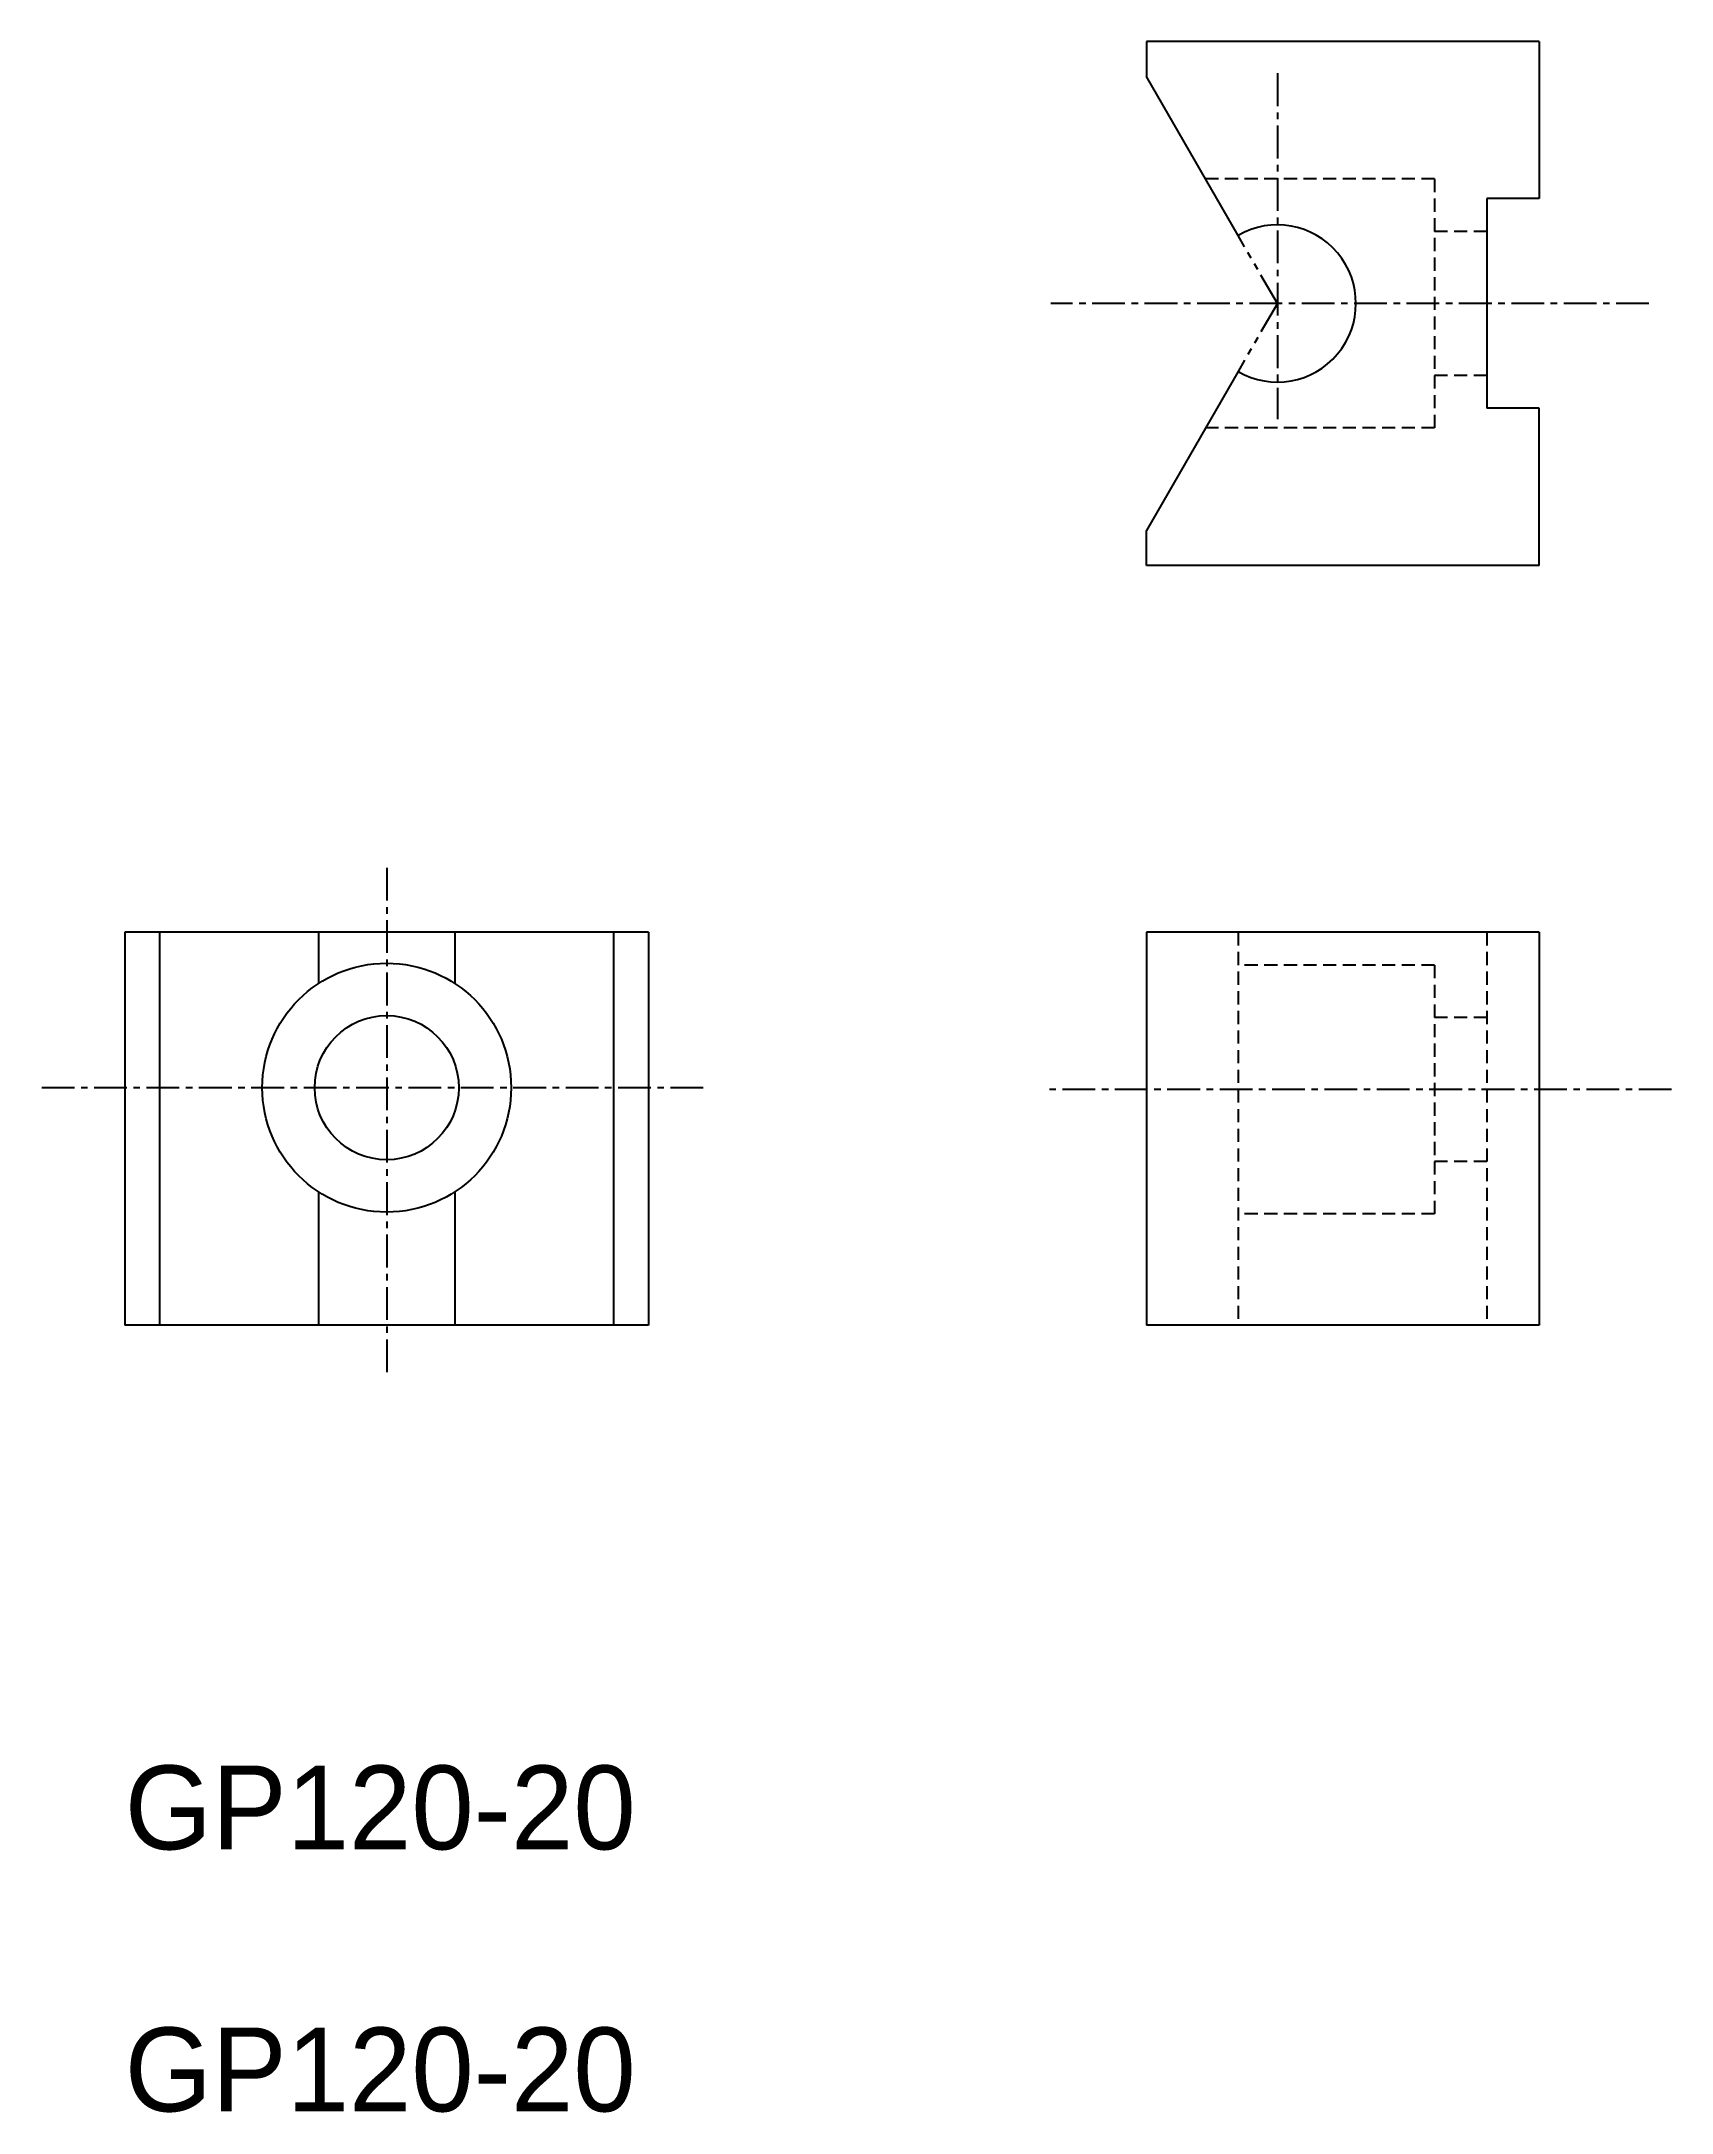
# Model space of a CAD drawing. Extents: x -5344.3 to -5282.1, y -721.1 to -642.1.
import ezdxf

# ---------------------------------------------------------------- set-up
doc = ezdxf.new("R2010")
doc.units = 0
for name, pattern in [('CENTER', [2, 1.25, -0.25, 0.25, -0.25]), ('DASHED', [0.75, 0.5, -0.25]), ('PHANTOM', [2.5, 1.25, -0.25, 0.25, -0.25, 0.25, -0.25])]:
    doc.linetypes.add(name, pattern=pattern)
doc.layers.get('0').update_dxf_attribs({"linetype": 'CONTINUOUS'})
doc.layers.add('CENTER', color=1, linetype='CENTER')

msp = doc.modelspace()

# ---------------------------------------------------------------- linework, layer by layer
at = {"color": 7, "linetype": 'CONTINUOUS'}
for p, q in [((-5302.109, -642.073), (-5302.109, -643.413)), ((-5287.109, -642.073), (-5302.109, -642.073)), ((-5287.109, -642.073), (-5287.109, -648.073)), ((-5298.609, -649.475), (-5302.109, -643.413)), ((-5289.109, -648.073), (-5289.109, -656.073)), ((-5287.109, -648.073), (-5289.109, -648.073)), ((-5298.609, -654.671), (-5302.109, -660.733)), ((-5287.109, -656.073), (-5289.109, -656.073)), ((-5287.109, -662.073), (-5287.109, -656.073)), ((-5302.109, -662.073), (-5302.109, -660.733)), ((-5287.109, -662.073), (-5302.109, -662.073)), ((-5321.109, -676.073), (-5341.109, -676.073)), ((-5341.109, -676.073), (-5341.109, -691.073)), ((-5339.769, -691.073), (-5339.769, -676.073)), ((-5333.707, -676.073), (-5333.707, -678.027)), ((-5328.511, -676.073), (-5328.511, -678.027)), ((-5322.448, -676.073), (-5322.448, -691.073)), ((-5321.109, -676.073), (-5321.109, -691.073)), ((-5302.109, -676.073), (-5302.109, -691.073)), ((-5287.109, -676.073), (-5302.109, -676.073)), ((-5287.109, -676.073), (-5287.109, -691.073)), ((-5333.707, -685.98), (-5333.707, -691.073)), ((-5328.511, -685.98), (-5328.511, -691.073)), ((-5321.109, -691.073), (-5341.109, -691.073)), ((-5287.109, -691.073), (-5302.109, -691.073))]:
    msp.add_line(p, q, dxfattribs=at)
at = {"color": 3, "linetype": 'DASHED'}
for p, q in [((-5291.109, -647.323), (-5299.851, -647.323)), ((-5291.109, -647.323), (-5291.109, -656.823)), ((-5289.109, -649.323), (-5291.109, -649.323)), ((-5289.109, -654.823), (-5291.109, -654.823)), ((-5291.109, -656.823), (-5299.851, -656.823)), ((-5298.609, -676.073), (-5298.609, -691.073)), ((-5289.109, -676.073), (-5289.109, -691.073)), ((-5291.109, -677.323), (-5298.609, -677.323)), ((-5291.109, -677.323), (-5291.109, -686.823)), ((-5289.109, -679.323), (-5291.109, -679.323)), ((-5289.109, -684.823), (-5291.109, -684.823)), ((-5291.109, -686.823), (-5298.609, -686.823))]:
    msp.add_line(p, q, dxfattribs=at)
at = {"color": 3, "linetype": 'PHANTOM'}
for q in [(-5298.609, -649.475), (-5298.609, -654.671)]:
    msp.add_line((-5297.109, -652.073), q, dxfattribs=at)
at = {"color": 7, "linetype": 'CONTINUOUS'}
for radius in [4.75, 2.75]:
    msp.add_circle((-5331.109, -682.003), radius, dxfattribs=at)
msp.add_arc((-5297.109, -652.073), 3, 240, 120, dxfattribs=at)
at = {"layer": 'CENTER', "color": 1, "linetype": 'CENTER'}
for p, q in [((-5297.109, -643.288), (-5297.109, -656.491)), ((-5282.926, -652.073), (-5305.76, -652.073)), ((-5331.109, -673.613), (-5331.109, -693.032)), ((-5319.027, -682.003), (-5344.29, -682.003)), ((-5282.06, -682.073), (-5306.047, -682.073))]:
    msp.add_line(p, q, dxfattribs=at)

# ---------------------------------------------------------------- texts
at = {"color": 7, "linetype": 'CONTINUOUS'}
for p in [(-5341.109, -711.073), (-5341.109, -721.073)]:
    msp.add_text('GP120-20', height=3.2, dxfattribs=at).set_placement(p)

doc.saveas('drawing.dxf')
